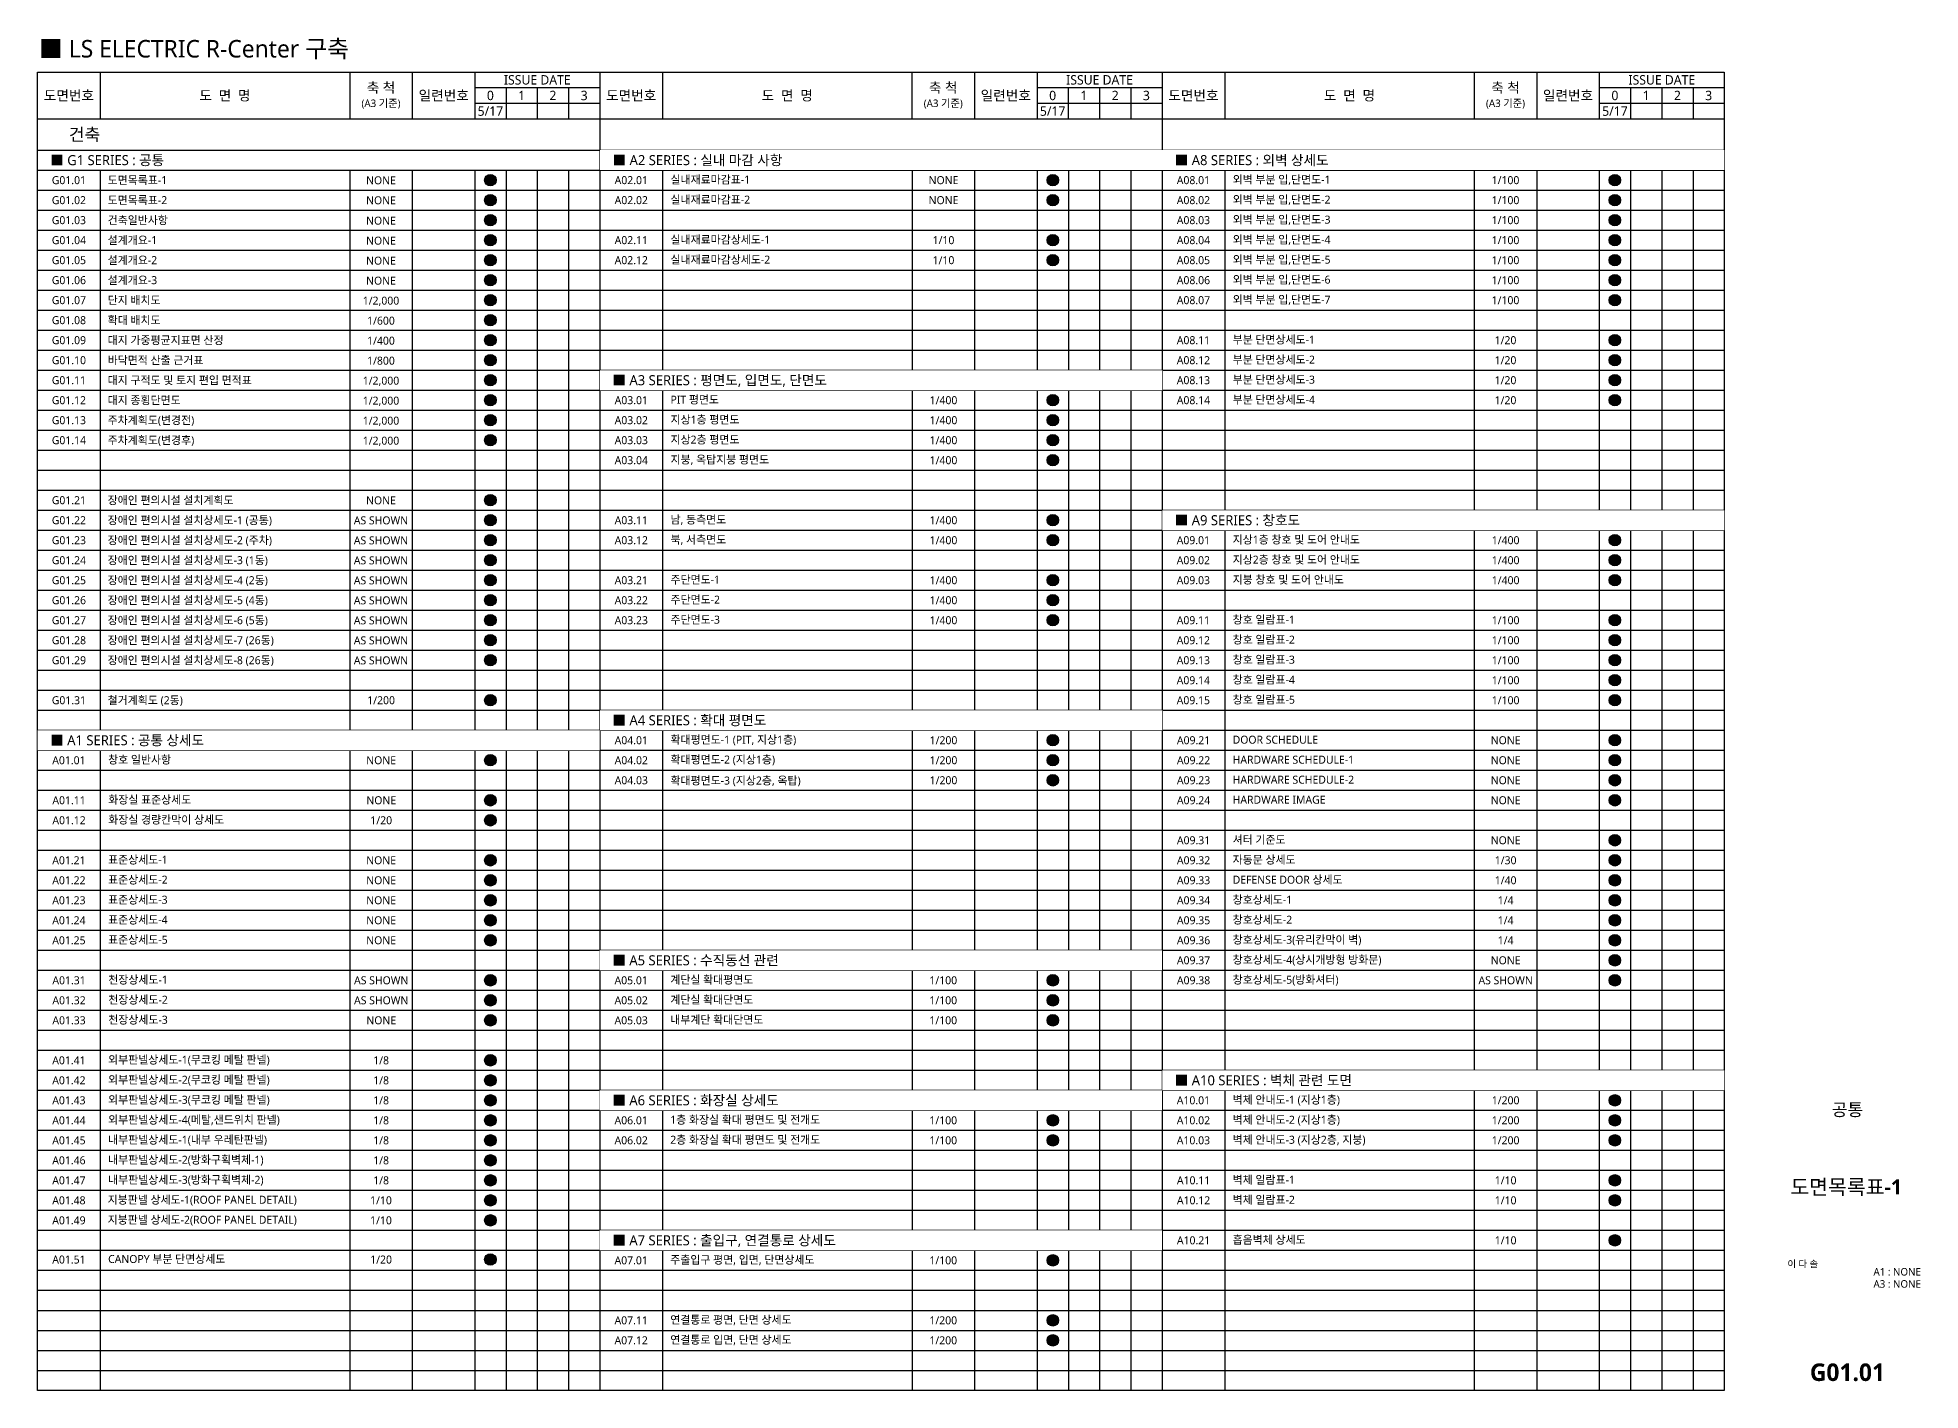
# Model space of a CAD drawing. Extents: x 5275 to 164664, y 2575 to 56674.
# Drawn here: x 5275 to 80564, y 2575 to 56674 of the extents above; entities that cross this region are included whole.
import ezdxf
from ezdxf.enums import TextEntityAlignment as Align

# ---------------------------------------------------------------- set-up
doc = ezdxf.new("R2010")
doc.units = 0
doc.header["$LTSCALE"] = 500
doc.header["$MEASUREMENT"] = 0
doc.layers.get('0').update_dxf_attribs({"linetype": 'CONTINUOUS'})
for name, color, linetype in [('ELE-3', 3, 'CONTINUOUS'), ('ELE-4', 4, 'CONTINUOUS'), ('Line', 8, 'CONTINUOUS'), ('TEX', 3, 'CONTINUOUS'), ('TEXT', 3, 'CONTINUOUS'), ('XR-SHEET$0$TITLE', 7, 'CONTINUOUS'), ('XR-SHEET$1$SHT', 5, 'CONTINUOUS'), ('XR-SHEET$1$TEXT', 3, 'CONTINUOUS')]:
    doc.layers.add(name, color=color, linetype=linetype)
doc.styles.add('S1', font='malgun.ttf')
doc.styles.add('XR-SHEET$0$굴림체(옥산)', font='GulimChe.ttf')
doc.styles.add('맑은고딕B', font='malgunbd.ttf')
doc.styles.add('스타일1', font='malgun.ttf')

# ---------------------------------------------------------------- blocks, each defined once
blk = doc.blocks.new('XR-SHEET$0$TITLE')
at = {"layer": 'XR-SHEET$0$TITLE', "true_color": 0x000000, "style": 'XR-SHEET$0$굴림체(옥산)'}
for tag, height, p in [('동명칭', 6, (776.77, -457.26)), ('SCALE-A1', 3, (797.5, -522)), ('SCALE-A3', 3, (797.5, -527)), ('DATA', 3, (797.5, -540))]:
    blk.add_attdef(tag, text='', height=height, dxfattribs=at).set_placement(p, align=Align.MIDDLE)
for tag, height, p in [('TITLE1', 6, (776.5, -479.4)), ('TITLE4', 6, (776.5, -484.39)), ('TITLE2', 6, (776.5, -489)), ('TITLE5', 6, (776.5, -493.99)), ('TITLE3', 6, (776.5, -498.7)), ('NAME-1', 3, (760.16, -517.5)), ('NAME-2', 3, (760.16, -526.5)), ('A0.00', 7, (776.5, -561))]:
    blk.add_attdef(tag, text='', height=height, dxfattribs=at).set_placement(p, align=Align.MIDDLE_CENTER)

msp = doc.modelspace()

# ---------------------------------------------------------------- hatches: boundary and pattern name
h = msp.add_hatch(color=251)
edge = h.paths.add_edge_path()
edge.add_arc((23380, 50975), 230, 0, 360)
h = msp.add_hatch(color=251)
edge = h.paths.add_edge_path()
edge.add_arc((23380, 50175), 230, 0, 360)
h = msp.add_hatch(color=251)
edge = h.paths.add_edge_path()
edge.add_arc((45870, 50175), 230, 0, 360)
h = msp.add_hatch(color=251)
edge = h.paths.add_edge_path()
edge.add_arc((68350, 50175), 230, 0, 360)
h = msp.add_hatch(color=251)
edge = h.paths.add_edge_path()
edge.add_arc((23380, 49375), 230, 0, 360)
h = msp.add_hatch(color=251)
edge = h.paths.add_edge_path()
edge.add_arc((68350, 49375), 230, 0, 360)
h = msp.add_hatch(color=251)
edge = h.paths.add_edge_path()
edge.add_arc((23380, 48575), 230, 0, 360)
h = msp.add_hatch(color=251)
edge = h.paths.add_edge_path()
edge.add_arc((45870, 48575), 230, 0, 360)
h = msp.add_hatch(color=251)
edge = h.paths.add_edge_path()
edge.add_arc((68350, 48575), 230, 0, 360)
h = msp.add_hatch(color=251)
edge = h.paths.add_edge_path()
edge.add_arc((23380, 47775), 230, 0, 360)
h = msp.add_hatch(color=251)
edge = h.paths.add_edge_path()
edge.add_arc((45870, 47775), 230, 0, 360)
h = msp.add_hatch(color=251)
edge = h.paths.add_edge_path()
edge.add_arc((68350, 47775), 230, 0, 360)
h = msp.add_hatch(color=251)
edge = h.paths.add_edge_path()
edge.add_arc((23380, 46975), 230, 0, 360)
h = msp.add_hatch(color=251)
edge = h.paths.add_edge_path()
edge.add_arc((68350, 46975), 230, 0, 360)
h = msp.add_hatch(color=251)
edge = h.paths.add_edge_path()
edge.add_arc((23380, 46175), 230, 0, 360)
h = msp.add_hatch(color=251)
edge = h.paths.add_edge_path()
edge.add_arc((68350, 46175), 230, 0, 360)
h = msp.add_hatch(color=251)
edge = h.paths.add_edge_path()
edge.add_arc((23380, 45375), 230, 0, 360)
h = msp.add_hatch(color=251)
edge = h.paths.add_edge_path()
edge.add_arc((23380, 44575), 230, 0, 360)
h = msp.add_hatch(color=251)
edge = h.paths.add_edge_path()
edge.add_arc((68350, 44575), 230, 0, 360)
h = msp.add_hatch(color=251)
edge = h.paths.add_edge_path()
edge.add_arc((23380, 43775), 230, 0, 360)
h = msp.add_hatch(color=251)
edge = h.paths.add_edge_path()
edge.add_arc((68350, 43775), 230, 0, 360)
h = msp.add_hatch(color=251)
edge = h.paths.add_edge_path()
edge.add_arc((23380, 42975), 230, 0, 360)
h = msp.add_hatch(color=251)
edge = h.paths.add_edge_path()
edge.add_arc((68350, 42975), 230, 0, 360)
h = msp.add_hatch(color=251)
edge = h.paths.add_edge_path()
edge.add_arc((23380, 42175), 230, 0, 360)
h = msp.add_hatch(color=251)
edge = h.paths.add_edge_path()
edge.add_arc((45870, 42175), 230, 0, 360)
h = msp.add_hatch(color=251)
edge = h.paths.add_edge_path()
edge.add_arc((68350, 42175), 230, 0, 360)
h = msp.add_hatch(color=251)
edge = h.paths.add_edge_path()
edge.add_arc((23380, 41375), 230, 0, 360)
h = msp.add_hatch(color=251)
edge = h.paths.add_edge_path()
edge.add_arc((45870, 41375), 230, 0, 360)
h = msp.add_hatch(color=251)
edge = h.paths.add_edge_path()
edge.add_arc((23380, 40575), 230, 0, 360)
h = msp.add_hatch(color=251)
edge = h.paths.add_edge_path()
edge.add_arc((45870, 40575), 230, 0, 360)
h = msp.add_hatch(color=251)
edge = h.paths.add_edge_path()
edge.add_arc((45870, 39775), 230, 0, 360)
h = msp.add_hatch(color=251)
edge = h.paths.add_edge_path()
edge.add_arc((23380, 38175), 230, 0, 360)
h = msp.add_hatch(color=251)
edge = h.paths.add_edge_path()
edge.add_arc((23380, 37375), 230, 0, 360)
h = msp.add_hatch(color=251)
edge = h.paths.add_edge_path()
edge.add_arc((45870, 37375), 230, 0, 360)
h = msp.add_hatch(color=251)
edge = h.paths.add_edge_path()
edge.add_arc((23380, 36575), 230, 0, 360)
h = msp.add_hatch(color=251)
edge = h.paths.add_edge_path()
edge.add_arc((45870, 36575), 230, 0, 360)
h = msp.add_hatch(color=251)
edge = h.paths.add_edge_path()
edge.add_arc((68350, 36575), 230, 0, 360)
h = msp.add_hatch(color=251)
edge = h.paths.add_edge_path()
edge.add_arc((23380, 35775), 230, 0, 360)
h = msp.add_hatch(color=251)
edge = h.paths.add_edge_path()
edge.add_arc((68350, 35775), 230, 0, 360)
h = msp.add_hatch(color=251)
edge = h.paths.add_edge_path()
edge.add_arc((23380, 34975), 230, 0, 360)
h = msp.add_hatch(color=251)
edge = h.paths.add_edge_path()
edge.add_arc((45870, 34975), 230, 0, 360)
h = msp.add_hatch(color=251)
edge = h.paths.add_edge_path()
edge.add_arc((68350, 34975), 230, 0, 360)
h = msp.add_hatch(color=251)
edge = h.paths.add_edge_path()
edge.add_arc((23380, 34175), 230, 0, 360)
h = msp.add_hatch(color=251)
edge = h.paths.add_edge_path()
edge.add_arc((45870, 34175), 230, 0, 360)
h = msp.add_hatch(color=251)
edge = h.paths.add_edge_path()
edge.add_arc((23380, 33375), 230, 0, 360)
h = msp.add_hatch(color=251)
edge = h.paths.add_edge_path()
edge.add_arc((45870, 33375), 230, 0, 360)
h = msp.add_hatch(color=251)
edge = h.paths.add_edge_path()
edge.add_arc((68350, 33375), 230, 0, 360)
h = msp.add_hatch(color=251)
edge = h.paths.add_edge_path()
edge.add_arc((23380, 32575), 230, 0, 360)
h = msp.add_hatch(color=251)
edge = h.paths.add_edge_path()
edge.add_arc((68350, 32575), 230, 0, 360)
h = msp.add_hatch(color=251)
edge = h.paths.add_edge_path()
edge.add_arc((23380, 31775), 230, 0, 360)
h = msp.add_hatch(color=251)
edge = h.paths.add_edge_path()
edge.add_arc((68350, 31775), 230, 0, 360)
h = msp.add_hatch(color=251)
edge = h.paths.add_edge_path()
edge.add_arc((68350, 30975), 230, 0, 360)
h = msp.add_hatch(color=251)
edge = h.paths.add_edge_path()
edge.add_arc((23380, 30175), 230, 0, 360)
h = msp.add_hatch(color=251)
edge = h.paths.add_edge_path()
edge.add_arc((68350, 30175), 230, 0, 360)
h = msp.add_hatch(color=251)
edge = h.paths.add_edge_path()
edge.add_arc((68350, 28575), 230, 0, 360)
h = msp.add_hatch(color=251)
edge = h.paths.add_edge_path()
edge.add_arc((45870, 27775), 230, 0, 360)
h = msp.add_hatch(color=251)
edge = h.paths.add_edge_path()
edge.add_arc((68350, 27775), 230, 0, 360)
h = msp.add_hatch(color=251)
edge = h.paths.add_edge_path()
edge.add_arc((45870, 26975), 230, 0, 360)
h = msp.add_hatch(color=251)
edge = h.paths.add_edge_path()
edge.add_arc((68350, 26975), 230, 0, 360)
h = msp.add_hatch(color=251)
edge = h.paths.add_edge_path()
edge.add_arc((23380, 26175), 230, 0, 360)
h = msp.add_hatch(color=251)
edge = h.paths.add_edge_path()
edge.add_arc((68350, 26175), 230, 0, 360)
h = msp.add_hatch(color=251)
edge = h.paths.add_edge_path()
edge.add_arc((23380, 25375), 230, 0, 360)
h = msp.add_hatch(color=251)
edge = h.paths.add_edge_path()
edge.add_arc((68350, 24575), 230, 0, 360)
h = msp.add_hatch(color=251)
edge = h.paths.add_edge_path()
edge.add_arc((23380, 23775), 230, 0, 360)
h = msp.add_hatch(color=251)
edge = h.paths.add_edge_path()
edge.add_arc((68350, 23775), 230, 0, 360)
h = msp.add_hatch(color=251)
edge = h.paths.add_edge_path()
edge.add_arc((23380, 22975), 230, 0, 360)
h = msp.add_hatch(color=251)
edge = h.paths.add_edge_path()
edge.add_arc((68350, 22975), 230, 0, 360)
h = msp.add_hatch(color=251)
edge = h.paths.add_edge_path()
edge.add_arc((23380, 22175), 230, 0, 360)
h = msp.add_hatch(color=251)
edge = h.paths.add_edge_path()
edge.add_arc((68350, 22175), 230, 0, 360)
h = msp.add_hatch(color=251)
edge = h.paths.add_edge_path()
edge.add_arc((23380, 21375), 230, 0, 360)
h = msp.add_hatch(color=251)
edge = h.paths.add_edge_path()
edge.add_arc((68350, 21375), 230, 0, 360)
h = msp.add_hatch(color=251)
edge = h.paths.add_edge_path()
edge.add_arc((23380, 20575), 230, 0, 360)
h = msp.add_hatch(color=251)
edge = h.paths.add_edge_path()
edge.add_arc((68350, 20575), 230, 0, 360)
h = msp.add_hatch(color=251)
edge = h.paths.add_edge_path()
edge.add_arc((68350, 19775), 230, 0, 360)
h = msp.add_hatch(color=251)
edge = h.paths.add_edge_path()
edge.add_arc((23380, 18975), 230, 0, 360)
h = msp.add_hatch(color=251)
edge = h.paths.add_edge_path()
edge.add_arc((68350, 18975), 230, 0, 360)
h = msp.add_hatch(color=251)
edge = h.paths.add_edge_path()
edge.add_arc((23380, 18175), 230, 0, 360)
h = msp.add_hatch(color=251)
edge = h.paths.add_edge_path()
edge.add_arc((45870, 18175), 230, 0, 360)
h = msp.add_hatch(color=251)
edge = h.paths.add_edge_path()
edge.add_arc((23380, 17375), 230, 0, 360)
h = msp.add_hatch(color=251)
edge = h.paths.add_edge_path()
edge.add_arc((45870, 17375), 230, 0, 360)
h = msp.add_hatch(color=251)
edge = h.paths.add_edge_path()
edge.add_arc((23380, 15775), 230, 0, 360)
h = msp.add_hatch(color=251)
edge = h.paths.add_edge_path()
edge.add_arc((23380, 14975), 230, 0, 360)
h = msp.add_hatch(color=251)
edge = h.paths.add_edge_path()
edge.add_arc((23380, 14175), 230, 0, 360)
h = msp.add_hatch(color=251)
edge = h.paths.add_edge_path()
edge.add_arc((23380, 13375), 230, 0, 360)
h = msp.add_hatch(color=251)
edge = h.paths.add_edge_path()
edge.add_arc((68350, 13375), 230, 0, 360)
h = msp.add_hatch(color=251)
edge = h.paths.add_edge_path()
edge.add_arc((23380, 12575), 230, 0, 360)
h = msp.add_hatch(color=251)
edge = h.paths.add_edge_path()
edge.add_arc((45870, 12575), 230, 0, 360)
h = msp.add_hatch(color=251)
edge = h.paths.add_edge_path()
edge.add_arc((68350, 12575), 230, 0, 360)
h = msp.add_hatch(color=251)
edge = h.paths.add_edge_path()
edge.add_arc((23380, 11775), 230, 0, 360)
h = msp.add_hatch(color=251)
edge = h.paths.add_edge_path()
edge.add_arc((23380, 10975), 230, 0, 360)
h = msp.add_hatch(color=251)
edge = h.paths.add_edge_path()
edge.add_arc((68350, 10975), 230, 0, 360)
h = msp.add_hatch(color=251)
edge = h.paths.add_edge_path()
edge.add_arc((23380, 10175), 230, 0, 360)
h = msp.add_hatch(color=251)
edge = h.paths.add_edge_path()
edge.add_arc((68350, 10175), 230, 0, 360)
h = msp.add_hatch(color=251)
edge = h.paths.add_edge_path()
edge.add_arc((23380, 9375), 230, 0, 360)
h = msp.add_hatch(color=251)
edge = h.paths.add_edge_path()
edge.add_arc((68350, 8575), 230, 0, 360)
h = msp.add_hatch(color=251)
edge = h.paths.add_edge_path()
edge.add_arc((23380, 7807), 230, 0, 360)
h = msp.add_hatch(color=251)
edge = h.paths.add_edge_path()
edge.add_arc((45870, 5375), 230, 0, 360)
h = msp.add_hatch(color=251)
edge = h.paths.add_edge_path()
edge.add_arc((45870, 4575), 230, 0, 360)

# ---------------------------------------------------------------- linework, layer by layer
at = {"layer": 'ELE-3'}
for p, q in [((7775, 55300), (7775, 53425)), ((17755, 55300), (17755, 53425)), ((20255, 55300), (20255, 53425)), ((22755, 55300), (22755, 53425)), ((27755, 55300), (27755, 2575)), ((30260, 55300), (30260, 53425)), ((40240, 55300), (40240, 53425)), ((42740, 55300), (42740, 53425)), ((45240, 55300), (45240, 53425)), ((50245, 55300), (50245, 2575)), ((52745, 55300), (52745, 53425)), ((62725, 55300), (62725, 53425)), ((65225, 55300), (65225, 53425)), ((67725, 55300), (67725, 53425)), ((5275, 53425), (72725, 53425))]:
    msp.add_line(p, q, dxfattribs=at)
msp.add_lwpolyline([(5275, 55300), (72725, 55300), (72725, 2575), (5275, 2575)], close=True, dxfattribs=at)
at = {"layer": 'ELE-4'}
for p, q in [((22755, 54675), (27755, 54675)), ((24005, 54675), (24005, 53425)), ((25255, 54675), (25255, 53425)), ((26505, 54675), (26505, 53425)), ((45240, 54675), (50240, 54675)), ((46490, 54675), (46490, 53425)), ((47740, 54675), (47740, 53425)), ((48990, 54675), (48990, 53425)), ((67725, 54675), (72725, 54675)), ((68975, 54675), (68975, 53425)), ((70225, 54675), (70225, 53425)), ((71475, 54675), (71475, 53425)), ((22755, 54050), (27755, 54050)), ((45240, 54050), (50240, 54050)), ((67725, 54050), (72725, 54050)), ((5275, 52175), (72725, 52175)), ((30260, 52175), (30260, 2575)), ((40245, 52175), (40245, 2575)), ((42745, 52175), (42745, 2575)), ((45245, 52175), (45245, 2575)), ((46495, 52175), (46495, 2575)), ((47745, 52175), (47745, 2575)), ((48995, 52175), (48995, 2575)), ((52745, 52175), (52745, 2575)), ((62725, 52175), (62725, 2575)), ((65225, 52175), (65225, 2575)), ((67725, 52175), (67725, 2575)), ((68975, 52175), (68975, 2575)), ((70225, 52175), (70225, 2575)), ((71475, 52175), (71475, 2575)), ((5275, 51375), (72725, 51375)), ((7775, 51375), (7775, 2575)), ((17755, 51375), (17755, 2575)), ((20255, 51375), (20255, 2575)), ((22755, 51375), (22755, 2575)), ((24005, 51375), (24005, 2575)), ((25255, 51375), (25255, 2575)), ((26505, 51375), (26505, 2575))]:
    msp.add_line(p, q, dxfattribs=at)
at = {"layer": 'Line'}
for p, q in [((5275, 50575), (72725, 50575)), ((5275, 49775), (72725, 49775)), ((5275, 48975), (72725, 48975)), ((5275, 48175), (72725, 48175)), ((5275, 47375), (72725, 47375)), ((5275, 46575), (72725, 46575)), ((5275, 45775), (72725, 45775)), ((5275, 44975), (72725, 44975)), ((5275, 44175), (72725, 44175)), ((5275, 43375), (72725, 43375)), ((5275, 42575), (72725, 42575)), ((5275, 41775), (72725, 41775)), ((5275, 40975), (72725, 40975)), ((5275, 40175), (72725, 40175)), ((5275, 39375), (72725, 39375)), ((5275, 38575), (72725, 38575)), ((5275, 37775), (72725, 37775)), ((5275, 36975), (72725, 36975)), ((5275, 36175), (72725, 36175)), ((5275, 35375), (72725, 35375)), ((5275, 34575), (72725, 34575)), ((5275, 33775), (72725, 33775)), ((5275, 32975), (72725, 32975)), ((5275, 32175), (72725, 32175)), ((5275, 31375), (72725, 31375)), ((5275, 30575), (72725, 30575)), ((5275, 29775), (72725, 29775)), ((5275, 28975), (72725, 28975)), ((5275, 28175), (72725, 28175)), ((5275, 27375), (72725, 27375)), ((5275, 26575), (72725, 26575)), ((5275, 25775), (72725, 25775)), ((5275, 24975), (72725, 24975)), ((5275, 24175), (72725, 24175)), ((5275, 23375), (72725, 23375)), ((5275, 22575), (72725, 22575)), ((5275, 21775), (72725, 21775)), ((5275, 20975), (72725, 20975)), ((5275, 20175), (72725, 20175)), ((5275, 19375), (72725, 19375)), ((5275, 18575), (72725, 18575)), ((5275, 17775), (72725, 17775)), ((5275, 16975), (72725, 16975)), ((5275, 16175), (72725, 16175)), ((5275, 15375), (72725, 15375)), ((5275, 14575), (72725, 14575)), ((5275, 13775), (72725, 13775)), ((5275, 12975), (72725, 12975)), ((5275, 12175), (72725, 12175)), ((5275, 11375), (72725, 11375)), ((5275, 10575), (72725, 10575)), ((5275, 9775), (72725, 9775)), ((5275, 8975), (72725, 8975)), ((5275, 8175), (72725, 8175)), ((5275, 7375), (72725, 7375)), ((5275, 6575), (72725, 6575)), ((5275, 5775), (72725, 5775)), ((5275, 4975), (72725, 4975)), ((5275, 4175), (72725, 4175)), ((5275, 3375), (72725, 3375))]:
    msp.add_line(p, q, dxfattribs=at)
at = {"layer": 'TEXT', "color": 4}
for centre in [(23380, 50975), (23380, 50175), (45870, 50175), (68350, 50175), (23380, 49375), (68350, 49375), (23380, 48575), (45870, 48575), (68350, 48575), (23380, 47775), (45870, 47775), (68350, 47775), (23380, 46975), (68350, 46975), (23380, 46175), (68350, 46175), (23380, 45375), (23380, 44575), (68350, 44575), (23380, 43775), (68350, 43775), (23380, 42975), (68350, 42975), (23380, 42175), (45870, 42175), (68350, 42175), (23380, 41375), (45870, 41375), (23380, 40575), (45870, 40575), (45870, 39775), (23380, 38175), (23380, 37375), (45870, 37375), (23380, 36575), (45870, 36575), (68350, 36575), (23380, 35775), (68350, 35775), (23380, 34975), (45870, 34975), (68350, 34975), (23380, 34175), (45870, 34175), (23380, 33375), (45870, 33375), (68350, 33375), (23380, 32575), (68350, 32575), (23380, 31775), (68350, 31775), (68350, 30975), (23380, 30175), (68350, 30175), (68350, 28575), (45870, 27775), (68350, 27775), (45870, 26975), (68350, 26975), (23380, 26175), (68350, 26175), (23380, 25375), (68350, 24575), (23380, 23775), (68350, 23775), (23380, 22975), (68350, 22975), (23380, 22175), (68350, 22175), (23380, 21375), (68350, 21375), (23380, 20575), (68350, 20575), (68350, 19775), (23380, 18975), (68350, 18975), (23380, 18175), (45870, 18175), (23380, 17375), (45870, 17375), (23380, 15775), (23380, 14975), (23380, 14175), (23380, 13375), (68350, 13375), (23380, 12575), (45870, 12575), (68350, 12575), (23380, 11775), (23380, 10975), (68350, 10975), (23380, 10175), (68350, 10175), (23380, 9375), (68350, 8575), (23380, 7807), (45870, 5375), (45870, 4575)]:
    msp.add_circle(centre, 230, dxfattribs=at)

# ---------------------------------------------------------------- block references
at = {"layer": 'TEXT'}
ref = msp.add_blockref('XR-SHEET$0$TITLE', (0, 0), dxfattribs=dict(at, xscale=100.0000022461945, yscale=100.0000022461945, zscale=100.0000022461945))
ref.add_attrib('TITLE2', '도면목록표-1', dxfattribs={"layer": 'XR-SHEET$1$SHT', "color": 4, "true_color": 0x000004, "height": 600, "style": '맑은고딕B'}).set_placement((77600, 10709), align=Align.MIDDLE_CENTER)
ref.add_attrib('NAME-1', '이 다 솔', dxfattribs={"layer": 'XR-SHEET$1$TEXT', "color": 3, "true_color": 0x000003, "height": 270, "style": '스타일1'}).set_placement((75250, 7633, 1377), align=Align.MIDDLE_LEFT)
ref.add_attrib('SCALE-A1', 'A1 : NONE', dxfattribs={"layer": 'XR-SHEET$1$SHT', "color": 3, "true_color": 0x000003, "height": 300, "style": '스타일1'}).set_placement((79639, 7317), align=Align.MIDDLE_CENTER)
ref.add_attrib('SCALE-A3', 'A3 : NONE', dxfattribs={"layer": 'XR-SHEET$1$SHT', "color": 3, "true_color": 0x000003, "height": 300, "style": '스타일1'}).set_placement((79639, 6831), align=Align.MIDDLE_CENTER)
ref.add_attrib('A0.00', 'G01.01', dxfattribs={"layer": 'XR-SHEET$1$SHT', "color": 4, "true_color": 0x000004, "height": 700, "style": '맑은고딕B'}).set_placement((77650, 3300), align=Align.MIDDLE_CENTER)

# ---------------------------------------------------------------- texts
at = {"layer": 'TEX', "style": '스타일1'}
for s, p in [('1/2,000', (19005, 46156)), ('1/600', (19005, 45356)), ('NONE', (19005, 38169)), ('AS SHOWN', (19005, 37369)), ('AS SHOWN', (19005, 36569)), ('AS SHOWN', (19005, 35769)), ('AS SHOWN', (19005, 34969)), ('AS SHOWN', (19005, 34169)), ('AS SHOWN', (19005, 33369)), ('AS SHOWN', (19005, 32569)), ('AS SHOWN', (19005, 31769))]:
    msp.add_text(s, height=320, dxfattribs=at).set_placement(p, align=Align.MIDDLE_CENTER)
at = {"layer": 'TEXT'}
for s, height, style, p in [('■ LS ELECTRIC R-Center 구축', 700, '스타일1', (5329, 55881)), ('실내재료마감표-1', 320, '스타일1', (30583, 50837)), ('실내재료마감표-2', 320, '스타일1', (30583, 50037)), ('외벽 부분 입,단면도-2', 320, 'S1', (53063, 50037)), ('외벽 부분 입,단면도-3', 320, 'S1', (53063, 49237)), ('실내재료마감상세도-1', 320, 'S1', (30583, 48437)), ('외벽 부분 입,단면도-4', 320, 'S1', (53063, 48437)), ('실내재료마감상세도-2', 320, 'S1', (30583, 47637)), ('외벽 부분 입,단면도-5', 320, 'S1', (53063, 47637)), ('외벽 부분 입,단면도-6', 320, 'S1', (53063, 46837)), ('외벽 부분 입,단면도-7', 320, 'S1', (53063, 46037)), ('부분 단면상세도-1', 320, 'S1', (53063, 44437)), ('부분 단면상세도-2', 320, 'S1', (53063, 43637)), ('부분 단면상세도-3', 320, 'S1', (53063, 42837)), ('PIT 평면도', 320, 'S1', (30583, 42037)), ('부분 단면상세도-4', 320, 'S1', (53063, 42037)), ('지상1층 평면도', 320, 'S1', (30583, 41237)), ('지상2층 평면도', 320, 'S1', (30583, 40437)), ('지붕, 옥탑지붕 평면도', 320, 'S1', (30583, 39637)), ('남, 동측면도', 320, 'S1', (30583, 37237)), ('북, 서측면도', 320, 'S1', (30583, 36437)), ('지상1층 창호 및 도어 안내도', 320, 'S1', (53063, 36437)), ('지상2층 창호 및 도어 안내도', 320, 'S1', (53063, 35637)), ('주단면도-1', 320, 'S1', (30583, 34837)), ('지붕 창호 및 도어 안내도', 320, 'S1', (53063, 34837)), ('주단면도-2', 320, 'S1', (30583, 34037)), ('주단면도-3', 320, 'S1', (30583, 33237)), ('창호 일람표-1', 320, 'S1', (53063, 33237)), ('창호 일람표-2', 320, 'S1', (53063, 32437)), ('창호 일람표-3', 320, 'S1', (53063, 31637)), ('창호 일람표-4', 320, 'S1', (53063, 30837)), ('창호 일람표-5', 320, 'S1', (53063, 30037)), ('확대평면도-1 (PIT, 지상1층)', 320, 'S1', (30583, 28437)), ('DOOR SCHEDULE', 320, 'S1', (53063, 28437)), ('확대평면도-2 (지상1층)', 320, 'S1', (30583, 27642)), ('HARDWARE SCHEDULE-1', 320, 'S1', (53063, 27637)), ('확대평면도-3 (지상2층, 옥탑)', 320, 'S1', (30583, 26803)), ('HARDWARE SCHEDULE-2', 320, 'S1', (53063, 26837)), ('화장실 표준상세도', 320, 'S1', (8098, 26037)), ('HARDWARE IMAGE', 320, 'S1', (53063, 26037)), ('화장실 경량칸막이 상세도', 320, 'S1', (8098, 25237)), ('셔터 기준도', 320, 'S1', (53063, 24437)), ('표준상세도-1', 320, 'S1', (8093, 23637)), ('자동문 상세도', 320, 'S1', (53063, 23637)), ('표준상세도-2', 320, 'S1', (8093, 22837)), ('DEFENSE DOOR 상세도', 320, 'S1', (53063, 22837)), ('표준상세도-3', 320, 'S1', (8093, 22037)), ('창호상세도-1', 320, 'S1', (53063, 22037)), ('표준상세도-4', 320, 'S1', (8093, 21237)), ('창호상세도-2', 320, 'S1', (53063, 21237)), ('표준상세도-5', 320, 'S1', (8093, 20437)), ('창호상세도-3(유리칸막이 벽)', 320, 'S1', (53063, 20437)), ('창호상세도-4(상시개방형 방화문)', 320, 'S1', (53063, 19637)), ('천장상세도-1', 320, 'S1', (8098, 18837)), ('창호상세도-5(방화셔터)', 320, 'S1', (53063, 18837)), ('천장상세도-2', 320, 'S1', (8098, 18037)), ('계단실 확대단면도', 320, 'S1', (30573, 18037)), ('천장상세도-3', 320, 'S1', (8098, 17237)), ('내부계단 확대단면도', 320, 'S1', (30573, 17237)), ('외부판넬상세도-1(무코킹 메탈 판넬)', 320, 'S1', (8093, 15637)), ('외부판넬상세도-2(무코킹 메탈 판넬)', 320, 'S1', (8093, 14837)), ('외부판넬상세도-3(무코킹 메탈 판넬)', 320, 'S1', (8093, 14037)), ('외부판넬상세도-4(메탈,샌드위치 판넬)', 320, 'S1', (8093, 13237)), ('벽체 안내도-2 (지상1층)', 320, 'S1', (53063, 13237)), ('2층 화장실 확대 평면도 및 전개도', 320, 'S1', (30573, 12437)), ('내부판넬상세도-1(내부 우레탄판넬)', 320, 'S1', (8093, 12437)), ('벽체 안내도-3 (지상2층, 지붕)', 320, 'S1', (53063, 12437)), ('내부판넬상세도-2(방화구획벽체-1)', 320, 'S1', (8093, 11637)), ('내부판넬상세도-3(방화구획벽체-2)', 320, 'S1', (8093, 10837)), ('벽체 일람표-1', 320, 'S1', (53063, 10837)), ('지붕판넬 상세도-1(ROOF PANEL DETAIL)', 320, 'S1', (8074, 10037)), ('벽체 일람표-2', 320, 'S1', (53063, 10037)), ('지붕판넬 상세도-2(ROOF PANEL DETAIL)', 320, 'S1', (8074, 9237)), ('흡음벽체 상세도', 320, 'S1', (53063, 8437)), ('CANOPY 부분 단면상세도', 320, 'S1', (8093, 7669)), ('연결통로 평면, 단면 상세도', 320, 'S1', (30573, 5237)), ('연결통로 입면, 단면 상세도', 320, 'S1', (30573, 4437))]:
    msp.add_text(s, height=height, dxfattribs=dict(at, style=style)).set_placement(p)
for s, height, style, p in [('ISSUE DATE', 375, '스타일1', (25255, 54987)), ('ISSUE DATE', 375, '스타일1', (47740, 54987)), ('ISSUE DATE', 375, '스타일1', (70225, 54987)), ('도면번호', 400, '스타일1', (6525, 54362)), ('도  면  명', 400, '스타일1', (12765, 54362)), ('(A3 기준)', 300, '스타일1', (19005, 54050)), ('축 척', 400, '스타일1', (19005, 54675)), ('일련번호', 400, '스타일1', (21514, 54362)), ('0', 375, '스타일1', (23380, 54362)), ('1', 375, '스타일1', (24630, 54362)), ('2', 375, '스타일1', (25880, 54362)), ('3', 375, '스타일1', (27130, 54362)), ('도면번호', 400, '스타일1', (29010, 54362)), ('도  면  명', 400, '스타일1', (35250, 54362)), ('(A3 기준)', 300, '스타일1', (41490, 54050)), ('축 척', 400, '스타일1', (41490, 54675)), ('일련번호', 400, '스타일1', (43990, 54362)), ('0', 375, '스타일1', (45865, 54362)), ('1', 375, '스타일1', (47115, 54362)), ('2', 375, '스타일1', (48365, 54362)), ('3', 375, '스타일1', (49615, 54362)), ('도면번호', 400, '스타일1', (51495, 54362)), ('도  면  명', 400, '스타일1', (57735, 54362)), ('(A3 기준)', 300, '스타일1', (63975, 54050)), ('축 척', 400, '스타일1', (63975, 54675)), ('일련번호', 400, '스타일1', (66475, 54362)), ('0', 375, '스타일1', (68350, 54362)), ('1', 375, '스타일1', (69600, 54362)), ('2', 375, '스타일1', (70850, 54362)), ('3', 375, '스타일1', (72100, 54362)), ('5/17', 375, '스타일1', (23380, 53737)), ('5/17', 375, '스타일1', (45865, 53737)), ('5/17', 375, '스타일1', (68350, 53737)), ('G01.01', 320, '스타일1', (6525, 50975)), ('NONE', 320, '스타일1', (19005, 50969)), ('A02.01', 320, '스타일1', (29015, 50975)), ('NONE', 320, '스타일1', (41500, 50975)), ('G01.02', 320, '스타일1', (6525, 50175)), ('NONE', 320, '스타일1', (19005, 50169)), ('A02.02', 320, '스타일1', (29015, 50175)), ('NONE', 320, '스타일1', (41500, 50175)), ('A08.02', 320, '스타일1', (51495, 50175)), ('1/100', 320, 'S1', (63975, 50175)), ('G01.03', 320, '스타일1', (6525, 49375)), ('NONE', 320, '스타일1', (19005, 49356)), ('A08.03', 320, '스타일1', (51495, 49375)), ('1/100', 320, 'S1', (63975, 49375)), ('G01.04', 320, '스타일1', (6525, 48575)), ('NONE', 320, '스타일1', (19005, 48556)), ('A02.11', 320, '스타일1', (29015, 48575)), ('1/10', 320, 'S1', (41500, 48575)), ('A08.04', 320, '스타일1', (51495, 48575)), ('1/100', 320, 'S1', (63975, 48575)), ('G01.05', 320, '스타일1', (6525, 47775)), ('NONE', 320, '스타일1', (19005, 47756)), ('A02.12', 320, '스타일1', (29015, 47775)), ('1/10', 320, 'S1', (41500, 47775)), ('A08.05', 320, '스타일1', (51495, 47775)), ('1/100', 320, 'S1', (63975, 47775)), ('G01.06', 320, '스타일1', (6525, 46975)), ('NONE', 320, '스타일1', (19005, 46956)), ('A08.06', 320, '스타일1', (51495, 46975)), ('1/100', 320, 'S1', (63975, 46975)), ('G01.07', 320, '스타일1', (6525, 46175)), ('A08.07', 320, '스타일1', (51495, 46175)), ('1/100', 320, 'S1', (63975, 46175)), ('G01.08', 320, '스타일1', (6525, 45375)), ('G01.09', 320, '스타일1', (6525, 44575)), ('1/400', 320, '스타일1', (19005, 44556)), ('A08.11', 320, '스타일1', (51495, 44575)), ('1/20', 320, 'S1', (63975, 44575)), ('G01.10', 320, '스타일1', (6525, 43775)), ('1/800', 320, '스타일1', (19005, 43756)), ('A08.12', 320, '스타일1', (51495, 43775)), ('1/20', 320, 'S1', (63975, 43775)), ('G01.11', 320, '스타일1', (6525, 42975)), ('1/2,000', 320, '스타일1', (19005, 42956)), ('A08.13', 320, '스타일1', (51495, 42975)), ('1/20', 320, 'S1', (63975, 42975)), ('G01.12', 320, '스타일1', (6525, 42175)), ('1/2,000', 320, '스타일1', (19005, 42156)), ('A03.01', 320, '스타일1', (29015, 42175)), ('1/400', 320, 'S1', (41500, 42175)), ('A08.14', 320, '스타일1', (51495, 42175)), ('1/20', 320, 'S1', (63975, 42175)), ('G01.13', 320, '스타일1', (6525, 41375)), ('1/2,000', 320, '스타일1', (19005, 41356)), ('A03.02', 320, '스타일1', (29015, 41375)), ('1/400', 320, 'S1', (41500, 41375)), ('G01.14', 320, '스타일1', (6525, 40575)), ('1/2,000', 320, '스타일1', (19005, 40556)), ('A03.03', 320, '스타일1', (29015, 40575)), ('1/400', 320, 'S1', (41500, 40575)), ('A03.04', 320, '스타일1', (29015, 39775)), ('1/400', 320, 'S1', (41500, 39775)), ('G01.21', 320, '스타일1', (6525, 38175)), ('G01.22', 320, '스타일1', (6525, 37375)), ('A03.11', 320, '스타일1', (29015, 37375)), ('1/400', 320, 'S1', (41500, 37375)), ('G01.23', 320, '스타일1', (6525, 36575)), ('A03.12', 320, '스타일1', (29015, 36575)), ('1/400', 320, 'S1', (41500, 36575)), ('A09.01', 320, 'S1', (51492, 36575)), ('1/400', 320, 'S1', (63980, 36575)), ('G01.24', 320, '스타일1', (6525, 35775)), ('A09.02', 320, 'S1', (51492, 35775)), ('1/400', 320, 'S1', (63980, 35775)), ('G01.25', 320, '스타일1', (6525, 34975)), ('A03.21', 320, '스타일1', (29015, 34975)), ('1/400', 320, 'S1', (41500, 34975)), ('A09.03', 320, 'S1', (51492, 34975)), ('1/400', 320, 'S1', (63980, 34975)), ('G01.26', 320, '스타일1', (6525, 34175)), ('A03.22', 320, '스타일1', (29015, 34175)), ('1/400', 320, 'S1', (41500, 34175)), ('G01.27', 320, '스타일1', (6525, 33375)), ('A03.23', 320, '스타일1', (29015, 33375)), ('1/400', 320, 'S1', (41500, 33375)), ('A09.11', 320, 'S1', (51492, 33375)), ('1/100', 320, 'S1', (63980, 33375)), ('G01.28', 320, '스타일1', (6525, 32575)), ('A09.12', 320, 'S1', (51492, 32575)), ('1/100', 320, 'S1', (63980, 32575)), ('G01.29', 320, '스타일1', (6525, 31775)), ('A09.13', 320, 'S1', (51492, 31775)), ('1/100', 320, 'S1', (63980, 31775)), ('A09.14', 320, 'S1', (51492, 30975)), ('1/100', 320, 'S1', (63980, 30975)), ('G01.31', 320, '스타일1', (6525, 30175)), ('1/200', 320, 'S1', (19010, 30175)), ('A09.15', 320, 'S1', (51492, 30175)), ('1/100', 320, 'S1', (63980, 30175)), ('A04.01', 320, '스타일1', (29015, 28575)), ('1/200', 320, 'S1', (41500, 28575)), ('A09.21', 320, '스타일1', (51500, 28575)), ('NONE', 320, 'S1', (63980, 28575)), ('A04.02', 320, '스타일1', (29015, 27775)), ('1/200', 320, 'S1', (41500, 27775)), ('A09.22', 320, '스타일1', (51500, 27775)), ('NONE', 320, 'S1', (63980, 27775)), ('A04.03', 320, '스타일1', (29015, 26975)), ('1/200', 320, 'S1', (41500, 26975)), ('A09.23', 320, '스타일1', (51500, 26975)), ('NONE', 320, 'S1', (63980, 26975)), ('A01.11', 320, '스타일1', (6530, 26175)), ('NONE', 320, 'S1', (19015, 26175)), ('A09.24', 320, '스타일1', (51500, 26175)), ('NONE', 320, 'S1', (63980, 26175)), ('A01.12', 320, '스타일1', (6530, 25375)), ('1/20', 320, 'S1', (19015, 25375)), ('A09.31', 320, '스타일1', (51500, 24575)), ('NONE', 320, 'S1', (63980, 24575)), ('A01.21', 320, '스타일1', (6525, 23775)), ('NONE', 320, 'S1', (19010, 23775)), ('A09.32', 320, '스타일1', (51500, 23775)), ('1/30', 320, 'S1', (63980, 23775)), ('A01.22', 320, '스타일1', (6525, 22975)), ('NONE', 320, 'S1', (19010, 22975)), ('A09.33', 320, '스타일1', (51500, 22975)), ('1/40', 320, 'S1', (63980, 22975)), ('A01.23', 320, '스타일1', (6525, 22175)), ('NONE', 320, 'S1', (19010, 22175)), ('A09.34', 320, '스타일1', (51500, 22175)), ('1/4', 320, 'S1', (63980, 22175)), ('A01.24', 320, '스타일1', (6525, 21375)), ('NONE', 320, 'S1', (19010, 21375)), ('A09.35', 320, '스타일1', (51500, 21375)), ('1/4', 320, 'S1', (63980, 21375)), ('A01.25', 320, '스타일1', (6525, 20575)), ('NONE', 320, 'S1', (19010, 20575)), ('A09.36', 320, '스타일1', (51500, 20575)), ('1/4', 320, 'S1', (63980, 20575)), ('A09.37', 320, '스타일1', (51500, 19775)), ('NONE', 320, 'S1', (63980, 19775)), ('A01.31', 320, '스타일1', (6530, 18975)), ('AS SHOWN', 320, 'S1', (19015, 18975)), ('A09.38', 320, '스타일1', (51500, 18975)), ('AS SHOWN', 320, 'S1', (63980, 18975)), ('A01.32', 320, '스타일1', (6530, 18175)), ('AS SHOWN', 320, 'S1', (19015, 18175)), ('A05.02', 320, '스타일1', (29010, 18175)), ('1/100', 320, 'S1', (41490, 18175)), ('A01.33', 320, '스타일1', (6530, 17375)), ('NONE', 320, 'S1', (19015, 17375)), ('A05.03', 320, '스타일1', (29010, 17375)), ('1/100', 320, 'S1', (41490, 17375)), ('A01.41', 320, '스타일1', (6525, 15775)), ('1/8', 320, 'S1', (19010, 15775)), ('A01.42', 320, '스타일1', (6525, 14975)), ('1/8', 320, 'S1', (19010, 14975)), ('A01.43', 320, '스타일1', (6525, 14175)), ('1/8', 320, 'S1', (19010, 14175)), ('공통', 500, '스타일1', (77650, 13800)), ('A01.44', 320, '스타일1', (6525, 13375)), ('1/8', 320, 'S1', (19010, 13375)), ('A10.02', 320, '스타일1', (51495, 13375)), ('1/200', 320, 'S1', (63980, 13375)), ('A01.45', 320, '스타일1', (6525, 12575)), ('1/8', 320, 'S1', (19010, 12575)), ('A06.02', 320, '스타일1', (29010, 12575)), ('1/100', 320, 'S1', (41490, 12575)), ('A10.03', 320, '스타일1', (51495, 12575)), ('1/200', 320, 'S1', (63980, 12575)), ('A01.46', 320, '스타일1', (6525, 11775)), ('1/8', 320, 'S1', (19010, 11775)), ('A01.47', 320, '스타일1', (6525, 10975)), ('1/8', 320, 'S1', (19010, 10975)), ('A10.11', 320, '스타일1', (51500, 10975)), ('1/10', 320, 'S1', (63980, 10975)), ('A01.48', 320, '스타일1', (6525, 10175)), ('1/10', 320, 'S1', (19005, 10175)), ('A10.12', 320, '스타일1', (51500, 10175)), ('1/10', 320, 'S1', (63980, 10175)), ('A01.49', 320, '스타일1', (6525, 9375)), ('1/10', 320, 'S1', (19005, 9375)), ('A10.21', 320, '스타일1', (51500, 8575)), ('1/10', 320, 'S1', (63980, 8575)), ('A01.51', 320, '스타일1', (6525, 7807)), ('1/20', 320, 'S1', (19010, 7807)), ('A07.11', 320, '스타일1', (29010, 5375)), ('1/200', 320, 'S1', (41490, 5375)), ('A07.12', 320, '스타일1', (29010, 4575)), ('1/200', 320, 'S1', (41490, 4575))]:
    msp.add_text(s, height=height, dxfattribs=dict(at, style=style)).set_placement(p, align=Align.MIDDLE_CENTER)
at = {"layer": 'TEXT', "style": '스타일1'}
for s, height, p in [('건축', 500, (6525, 52800)), ('■ G1 SERIES : 공통', 400, (5775, 51775)), ('도면목록표-1', 320, (8075, 50975)), ('도면목록표-2', 320, (8075, 50175)), ('건축일반사항', 320, (8075, 49375)), ('설계개요-1', 320, (8075, 48575)), ('설계개요-2', 320, (8075, 47775)), ('설계개요-3', 320, (8075, 46975)), ('단지 배치도', 320, (8075, 46175)), ('확대 배치도', 320, (8075, 45375)), ('대지 가중평균지표면 산정', 320, (8075, 44575)), ('바닥면적 산출 근거표', 320, (8075, 43775)), ('대지 구적도 및 토지 편입 면적표', 320, (8075, 42975)), ('대지 종횡단면도', 320, (8075, 42175)), ('주차계획도(변경전)', 320, (8075, 41375)), ('주차계획도(변경후)', 320, (8075, 40575)), ('장애인 편의시설 설치계획도', 320, (8075, 38175)), ('장애인 편의시설 설치상세도-1 (공통)', 320, (8075, 37375)), ('장애인 편의시설 설치상세도-2 (주차)', 320, (8075, 36575)), ('장애인 편의시설 설치상세도-3 (1동)', 320, (8075, 35775)), ('장애인 편의시설 설치상세도-4 (2동)', 320, (8075, 34975)), ('장애인 편의시설 설치상세도-5 (4동)', 320, (8075, 34175)), ('장애인 편의시설 설치상세도-6 (5동)', 320, (8075, 33375)), ('장애인 편의시설 설치상세도-7 (26동)', 320, (8075, 32575)), ('장애인 편의시설 설치상세도-8 (26동)', 320, (8075, 31775)), ('철거계획도 (2동)', 320, (8075, 30175))]:
    msp.add_text(s, height=height, dxfattribs=at).set_placement(p, align=Align.MIDDLE_LEFT)

# ---------------------------------------------------------------- next in the draw order: wipeouts: each hides what was drawn before it
for points in [[(27765, 52175), (50245, 52175), (50245, 51375), (27765, 51375)], [(27765, 43375), (50245, 43375), (50245, 42575), (27765, 42575)], [(50245, 37775), (72730, 37775), (72730, 36975), (50245, 36975)], [(5275, 28975), (27755, 28975), (27755, 28175), (5275, 28175)], [(27755, 20175), (50240, 20175), (50240, 19375), (27755, 19375)], [(27755, 14575), (50240, 14575), (50240, 13775), (27755, 13775)], [(27755, 8975), (50240, 8975), (50240, 8175), (27755, 8175)]]:
    msp.add_wipeout(points).dxf.layer = 'ELE-4'

# ---------------------------------------------------------------- next in the draw order: hatches: boundary and pattern name
h = msp.add_hatch(color=251)
edge = h.paths.add_edge_path()
edge.add_arc((45870, 50975), 230, 0, 360)
h = msp.add_hatch(color=251)
edge = h.paths.add_edge_path()
edge.add_arc((23380, 27775), 230, 0, 360)
h = msp.add_hatch(color=251)
edge = h.paths.add_edge_path()
edge.add_arc((45870, 18975), 230, 0, 360)
h = msp.add_hatch(color=251)
edge = h.paths.add_edge_path()
edge.add_arc((45870, 13375), 230, 0, 360)
h = msp.add_hatch(color=251)
edge = h.paths.add_edge_path()
edge.add_arc((45870, 7775), 230, 0, 360)

# ---------------------------------------------------------------- next in the draw order: linework, layer by layer
at = {"layer": 'TEXT', "color": 4}
for centre in [(45870, 50975), (23380, 27775), (45870, 18975), (45870, 13375), (45870, 7775)]:
    msp.add_circle(centre, 230, dxfattribs=at)

# ---------------------------------------------------------------- next in the draw order: texts
at = {"layer": 'TEXT', "style": '스타일1'}
for s, p in [('■ A2 SERIES : 실내 마감 사항', (28265, 51775)), ('■ A3 SERIES : 평면도, 입면도, 단면도', (28260, 42975)), ('■ A9 SERIES : 창호도', (50745, 37375)), ('■ A1 SERIES : 공통 상세도', (5775, 28575)), ('■ A5 SERIES : 수직동선 관련', (28255, 19775)), ('■ A6 SERIES : 화장실 상세도', (28255, 14175)), ('■ A7 SERIES : 출입구, 연결통로 상세도', (28255, 8575))]:
    msp.add_text(s, height=400, dxfattribs=at).set_placement(p, align=Align.MIDDLE_LEFT)
at = {"layer": 'TEXT'}
for s, style, p in [('A01.01', '스타일1', (6525, 27775)), ('NONE', '스타일1', (19010, 27775)), ('A05.01', '스타일1', (29010, 18975)), ('1/100', 'S1', (41490, 18975)), ('A06.01', '스타일1', (29010, 13375)), ('1/100', 'S1', (41490, 13375)), ('A07.01', '스타일1', (29010, 7775)), ('1/100', 'S1', (41490, 7775))]:
    msp.add_text(s, height=320, dxfattribs=dict(at, style=style)).set_placement(p, align=Align.MIDDLE_CENTER)
for s, style, p in [('창호 일반사항', '스타일1', (8093, 27637)), ('계단실 확대평면도', 'S1', (30573, 18837)), ('1층 화장실 확대 평면도 및 전개도', 'S1', (30573, 13237)), ('주출입구 평면, 입면, 단면상세도', 'S1', (30573, 7637))]:
    msp.add_text(s, height=320, dxfattribs=dict(at, style=style)).set_placement(p)

# ---------------------------------------------------------------- next in the draw order: wipeouts: each hides what was drawn before it
for points in [[(50245, 52175), (72730, 52175), (72730, 51375), (50245, 51375)], [(27765, 29775), (50245, 29775), (50245, 28975), (27765, 28975)], [(50245, 15375), (72730, 15375), (72730, 14575), (50245, 14575)]]:
    msp.add_wipeout(points).dxf.layer = 'ELE-4'

# ---------------------------------------------------------------- next in the draw order: hatches: boundary and pattern name
h = msp.add_hatch(color=251)
edge = h.paths.add_edge_path()
edge.add_arc((68350, 50975), 230, 0, 360)
h = msp.add_hatch(color=251)
edge = h.paths.add_edge_path()
edge.add_arc((45870, 28575), 230, 0, 360)
h = msp.add_hatch(color=251)
edge = h.paths.add_edge_path()
edge.add_arc((68350, 14175), 230, 0, 360)

# ---------------------------------------------------------------- next in the draw order: linework, layer by layer
at = {"layer": 'TEXT', "color": 4}
for centre in [(68350, 50975), (45870, 28575), (68350, 14175)]:
    msp.add_circle(centre, 230, dxfattribs=at)

# ---------------------------------------------------------------- next in the draw order: texts
at = {"layer": 'TEXT', "style": '스타일1'}
for s, p in [('■ A8 SERIES : 외벽 상세도', (50745, 51775)), ('■ A4 SERIES : 확대 평면도', (28260, 29375)), ('■ A10 SERIES : 벽체 관련 도면', (50745, 14975))]:
    msp.add_text(s, height=400, dxfattribs=at).set_placement(p, align=Align.MIDDLE_LEFT)
at = {"layer": 'TEXT', "style": 'S1'}
for s, p in [('외벽 부분 입,단면도-1', (53063, 50837)), ('벽체 안내도-1 (지상1층)', (53063, 14037))]:
    msp.add_text(s, height=320, dxfattribs=at).set_placement(p)
at = {"layer": 'TEXT'}
for s, style, p in [('A08.01', '스타일1', (51495, 50975)), ('1/100', 'S1', (63975, 50975)), ('A10.01', '스타일1', (51495, 14175)), ('1/200', 'S1', (63980, 14175))]:
    msp.add_text(s, height=320, dxfattribs=dict(at, style=style)).set_placement(p, align=Align.MIDDLE_CENTER)

doc.saveas('drawing.dxf')
